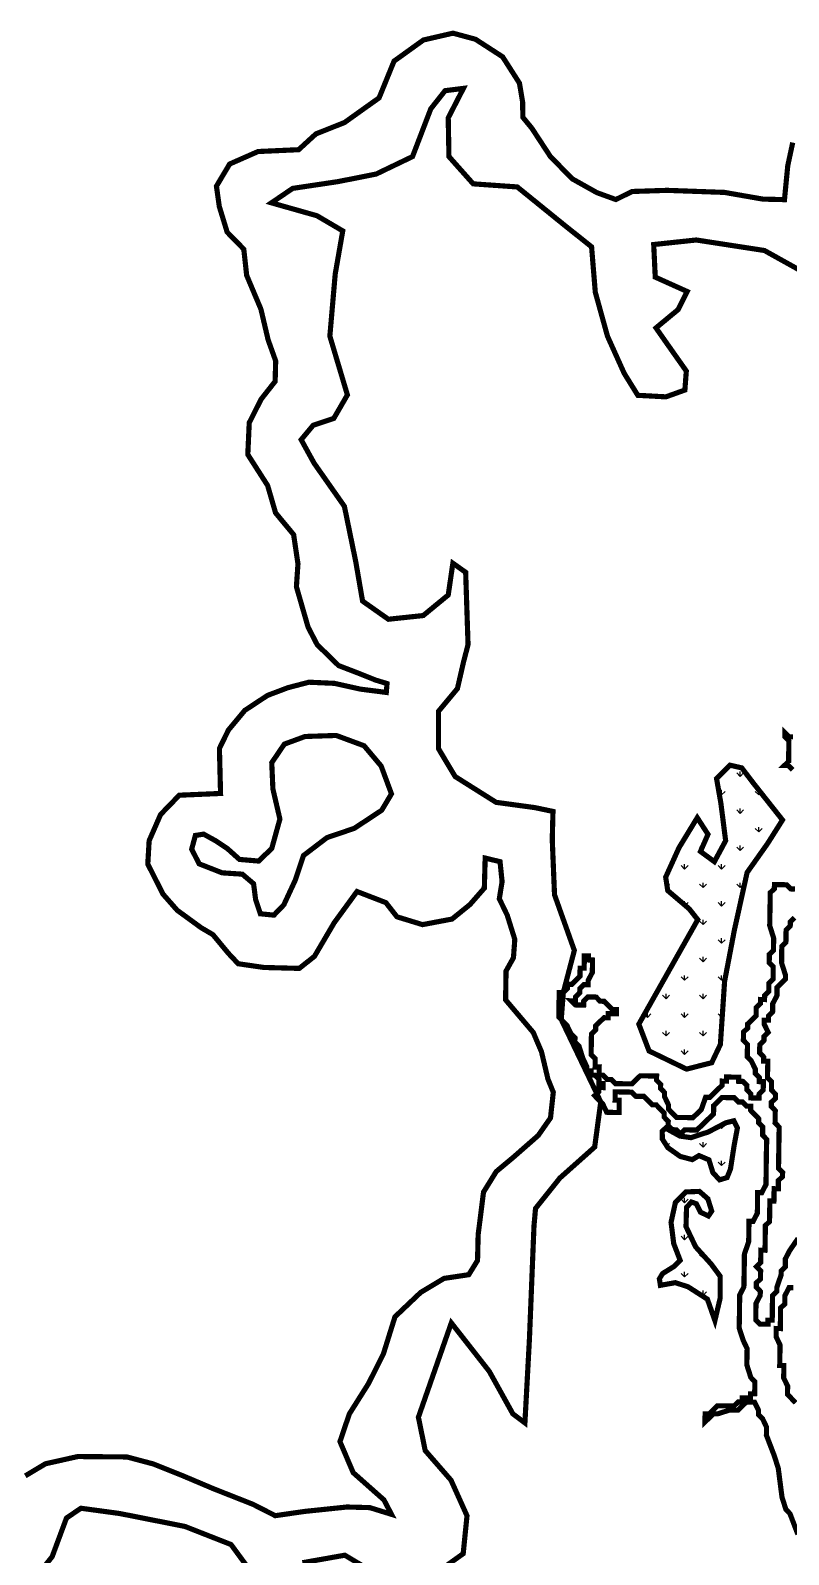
# Model space of a CAD drawing. Header units: metres. Extents: x 8244 to 287678, y 7853 to 2132060.
# Drawn here: x 267409 to 268143, y 2127728 to 2129205 of the extents above; entities that cross this region are included whole.
import ezdxf

# ---------------------------------------------------------------- set-up
doc = ezdxf.new("R2010")
doc.units = ezdxf.units.M
doc.layers.add('MANGROOVE BUFFER ZONE', color=120, linetype='Continuous')

msp = doc.modelspace()

# ---------------------------------------------------------------- hatches: boundary and pattern name
at = {"layer": 'MANGROOVE BUFFER ZONE'}
h = msp.add_hatch(dxfattribs=at)
h.set_pattern_fill('GRASS', color=256)
h.paths.add_polyline_path([(268090.9, 2128333.1), (268103.3, 2128389.2), (268123.1, 2128417.2), (268137.6, 2128440.1), (268109.6, 2128475.5), (268098.1, 2128490.6), (268086.7, 2128493.2), (268073.7, 2128480.2), (268077.9, 2128456.3), (268082.5, 2128420), (268071.6, 2128399.7), (268058.1, 2128409.6), (268065.4, 2128426.2), (268055, 2128442.3), (268037.3, 2128413.2), (268024.4, 2128384.7), (268026.4, 2128371.7), (268047.2, 2128354), (268055.5, 2128343.5), (267998.4, 2128242.3), (268008.3, 2128216.3), (268044.6, 2128198.7), (268069, 2128204.9), (268077.4, 2128222.6), (268081.5, 2128283.8)])
h = msp.add_hatch(dxfattribs=at)
h.set_pattern_fill('GRASS', color=256)
h.paths.add_polyline_path([(268093.9, 2128141.7), (268090.4, 2128148.6), (268082.7, 2128146.7), (268065.7, 2128137.8), (268049, 2128132.3), (268038.3, 2128133.8), (268024.3, 2128141.5), (268021, 2128138.4), (268021.2, 2128130.9), (268026.5, 2128122.6), (268038.5, 2128114.1), (268050.2, 2128111), (268056.7, 2128114.9), (268066.3, 2128110.8), (268070.1, 2128098.5), (268076.6, 2128091.4), (268083.9, 2128093.6), (268087.2, 2128101.9), (268090.8, 2128125.2)])
h = msp.add_hatch(dxfattribs=at)
h.set_pattern_fill('GRASS', color=256)
h.paths.add_polyline_path([(268068.4, 2128009.9), (268053.4, 2128026.5), (268044.1, 2128046.1), (268044.6, 2128064.7), (268049.3, 2128069.9), (268054, 2128068.3), (268058.1, 2128060.1), (268065.8, 2128056.4), (268069, 2128061.1), (268065.3, 2128073), (268057.1, 2128080.2), (268044.1, 2128079.7), (268033.8, 2128069.4), (268029.6, 2128050.2), (268032.2, 2128029.6), (268038.4, 2128013.5), (268032.2, 2128007.3), (268021.4, 2128000.6), (268018.3, 2127995.5), (268019.3, 2127989.2), (268033.8, 2127991.8), (268046.2, 2127987.7), (268064.8, 2127975.8), (268072.1, 2127955.1), (268077.2, 2127976.8), (268077.2, 2127998)])

# ---------------------------------------------------------------- linework, layer by layer
at = {"layer": 'MANGROOVE BUFFER ZONE', "const_width": 5, "flags": 128}
for points in [[(267403.9, 2127804.6), (267423.5, 2127816.3), (267454.8, 2127823.3), (267502.4, 2127822.9), (267528, 2127816.1), (267556.7, 2127804.6), (267586, 2127792.2), (267624.5, 2127777), (267646.1, 2127766), (267674.4, 2127770.1), (267715.6, 2127774.4), (267737.7, 2127773.8), (267758.7, 2127767.3), (267751.4, 2127781.3), (267721.6, 2127807.7), (267708.8, 2127837.8), (267717.9, 2127864.6), (267736.5, 2127894.1), (267750.9, 2127922.8), (267762.1, 2127958.7), (267787.1, 2127982.4), (267809.6, 2127995.9), (267833.6, 2127999.5), (267842.1, 2128013.3), (267842.7, 2128038.3), (267847.9, 2128079.5), (267860.2, 2128099.4), (267876.6, 2128113.1), (267900.9, 2128134.4), (267912.8, 2128151.4), (267915.5, 2128176.3), (267910.3, 2128189.1), (267904.1, 2128215.4), (267896.1, 2128234.2), (267869.3, 2128265.8), (267869.7, 2128293.7), (267876.9, 2128306.6), (267878.2, 2128324.4), (267870.9, 2128347.8), (267863.2, 2128363.8), (267865.9, 2128380.3), (267863.9, 2128399.7), (267849.5, 2128403.2), (267848.7, 2128374.1), (267834.8, 2128358.2), (267817.4, 2128344.1), (267788.8, 2128338.7), (267764, 2128346.3), (267753.3, 2128360), (267725.3, 2128370.8), (267703.2, 2128340.5), (267684.1, 2128308), (267669.4, 2128296.3), (267635, 2128297.2), (267610.2, 2128300.8), (267600.6, 2128311), (267585.7, 2128329), (267574.3, 2128335.7), (267551.1, 2128352.6), (267537.3, 2128368.3), (267522.6, 2128397.4), (267523.9, 2128420), (267535, 2128445.4), (267553.1, 2128464.1), (267593.1, 2128465.8), (267592, 2128509.4), (267600.7, 2128527.2), (267616.6, 2128546.3), (267638.6, 2128560.8), (267658.4, 2128568.3), (267678.7, 2128573.6), (267703.4, 2128572.5), (267728.6, 2128566.9), (267753.7, 2128563.7), (267754.4, 2128572.3), (267743.2, 2128575.7), (267726, 2128582.6), (267707.5, 2128589.7), (267686.7, 2128610), (267677.9, 2128627), (267666.6, 2128666.1), (267668.1, 2128688.3), (267663.9, 2128716.6), (267646.4, 2128737.7), (267638.7, 2128764.2), (267619.5, 2128794.2), (267620.9, 2128825), (267632.4, 2128847.8), (267646, 2128865.1), (267646.5, 2128884.9), (267639.2, 2128905.3), (267632.2, 2128935.1), (267618.4, 2128967.8), (267615.6, 2128993.2), (267599.5, 2129009.7), (267591.9, 2129034.5), (267589.1, 2129054.2), (267601.9, 2129075.7), (267629.4, 2129087.8), (267668.8, 2129089.6), (267685.5, 2129104.9), (267713.2, 2129115.9), (267746.7, 2129139.8), (267761.2, 2129175.4), (267789.7, 2129195.9), (267818.3, 2129202.5), (267840.1, 2129196.6), (267866.4, 2129179.6), (267882.7, 2129154.1), (267885.8, 2129135.6), (267886, 2129121), (267894.7, 2129110.4), (267912.6, 2129083.1), (267933.8, 2129061.4), (267957.7, 2129048), (267976.1, 2129041.3), (267992, 2129049.1), (268025.8, 2129050.2), (268081.4, 2129048.2), (268118.6, 2129041.7), (268139.5, 2129041.2), (268142.7, 2129074.1), (268147.5, 2129096.5)], [(268165, 2128966.9), (268120.1, 2128991.9), (268054, 2129002.1), (268012.8, 2128997.7), (268014.3, 2128966.1), (268045.2, 2128952.2), (268036.4, 2128934.6), (268015, 2128916.9), (268025.3, 2128902.2), (268044.4, 2128875.1), (268043, 2128856.7), (268024.6, 2128850.1), (267997.4, 2128851.6), (267984.2, 2128872.9), (267968, 2128908.9), (267956.2, 2128951.5), (267952.6, 2128995.5), (267927.6, 2129015.4), (267880.6, 2129053.5), (267837.9, 2129056.5), (267814.4, 2129082.9), (267813.7, 2129120.4), (267828.4, 2129149), (267810.7, 2129146.8), (267796.8, 2129129.2), (267779.1, 2129082.9), (267743.9, 2129066), (267707.1, 2129058.7), (267663, 2129052.1), (267642.4, 2129038.1), (267686.5, 2129025.6), (267711.5, 2129010.9), (267704.2, 2128969.1), (267699, 2128908.9), (267716, 2128852), (267702.8, 2128829.2), (267682.9, 2128822.6), (267671.2, 2128808.6), (267683.7, 2128785.9), (267713.1, 2128744), (267724.1, 2128690.4), (267730.7, 2128652.2), (267755.7, 2128634.6), (267789.5, 2128638.2), (267813.7, 2128658.1), (267818.2, 2128688.9), (267830.6, 2128680.1), (267832.9, 2128610), (267828.5, 2128593.1), (267822.6, 2128567.4), (267804.2, 2128545.3), (267804.2, 2128509.3), (267820.4, 2128482.2), (267860.1, 2128457.2), (267897.6, 2128452.1), (267915.2, 2128448.4), (267914.5, 2128421.2), (267916.7, 2128367.6), (267935.9, 2128313.7), (267925.2, 2128273), (267923.2, 2128246.8), (267961.5, 2128166.9), (267955.6, 2128123.2), (267921.8, 2128093.1), (267898.3, 2128063.7), (267896.8, 2128046.8), (267892.4, 2127937.4), (267888, 2127855.9), (267876.3, 2127864.7), (267853.5, 2127905.8), (267816.7, 2127952.8), (267784.8, 2127861.4), (267791.4, 2127829.1), (267816.4, 2127800.4), (267831.9, 2127765.9), (267828.2, 2127729.2), (267797.3, 2127707.1)], [(268147.4, 2128488.8), (268143.4, 2128492.8), (268139.5, 2128492.9), (268143.5, 2128496.8), (268143.5, 2128500.8), (268143.7, 2128508.7), (268143.7, 2128512.7), (268143.8, 2128516.7), (268139.9, 2128520.7), (268139.9, 2128524.7), (268143.8, 2128520.7), (268147.8, 2128520.6)], [(268152.5, 2127747.9), (268144.8, 2127768), (268140.9, 2127772), (268137.1, 2127784), (268133.5, 2127811.9), (268129.7, 2127823.9), (268122, 2127844), (268122.1, 2127851.9), (268118.3, 2127859.9), (268114.3, 2127864), (268114.4, 2127868), (268110.5, 2127876), (268106.5, 2127876), (268102.6, 2127876.1), (268098.5, 2127872.2), (268094.5, 2127868.3), (268090.5, 2127868.3), (268086.5, 2127868.4), (268074.5, 2127864.6), (268070.5, 2127864.6), (268066.5, 2127860.7), (268062.5, 2127856.8), (268062.6, 2127864.7), (268066.6, 2127864.7), (268074.6, 2127872.5), (268078.6, 2127872.5), (268082.6, 2127872.4), (268090.6, 2127872.3), (268094.6, 2127876.2), (268098.6, 2127876.2), (268098.6, 2127880.1), (268102.6, 2127880.1), (268106.6, 2127880), (268106.7, 2127884), (268110.6, 2127884), (268110.7, 2127887.9), (268110.8, 2127895.9), (268106.9, 2127899.9), (268103.1, 2127911.9), (268103.1, 2127915.9), (268103.3, 2127927.9), (268099.5, 2127935.9), (268095.6, 2127947.9), (268095.7, 2127951.9), (268095.8, 2127955.9), (268095.9, 2127963.8), (268095.9, 2127967.8), (268096.1, 2127975.8), (268096.1, 2127979.7), (268100.2, 2127987.7), (268100.3, 2127995.6), (268100.4, 2127999.6), (268100.6, 2128011.5), (268100.6, 2128015.5), (268100.7, 2128019.5), (268104.8, 2128031.4), (268104.9, 2128035.4), (268104.9, 2128039.4), (268105, 2128043.3), (268105.1, 2128047.3), (268105.1, 2128051.3), (268109.1, 2128051.2), (268113.2, 2128059.1), (268113.3, 2128063.1), (268113.3, 2128067.1), (268113.4, 2128075.1), (268113.5, 2128079.1), (268117.5, 2128079), (268121.6, 2128086.9), (268121.6, 2128090.9), (268121.7, 2128094.9), (268121.7, 2128098.8), (268121.8, 2128102.8), (268121.9, 2128110.8), (268122, 2128118.8), (268122.2, 2128126.7), (268122.2, 2128130.7), (268118.3, 2128134.7), (268118.4, 2128142.7), (268114.5, 2128146.7), (268114.5, 2128150.7), (268110.6, 2128154.8), (268106.7, 2128158.8), (268106.8, 2128162.8), (268102.8, 2128162.8), (268098.8, 2128166.9), (268094.9, 2128166.9), (268090.9, 2128171), (268087, 2128171), (268083, 2128171.1), (268079, 2128171.2), (268075, 2128167.2), (268070.9, 2128163.3), (268070.8, 2128155.4), (268066.8, 2128151.4), (268062.7, 2128147.5), (268058.7, 2128143.6), (268054.6, 2128139.7), (268050.7, 2128139.7), (268046.7, 2128139.8), (268042.7, 2128139.8), (268038.7, 2128135.9), (268034.7, 2128139.9), (268030.8, 2128140), (268026.8, 2128144), (268026.9, 2128148), (268023, 2128152.1), (268023, 2128156), (268019.1, 2128160.1), (268015.2, 2128164.1), (268011.2, 2128164.2), (268007.3, 2128168.2), (268003.4, 2128172.3), (267999.4, 2128172.3), (267995.4, 2128172.4), (267991.5, 2128176.4), (267987.5, 2128176.5), (267983.5, 2128176.5), (267979.5, 2128176.6), (267975.6, 2128176.7), (267975.5, 2128172.7), (267975.4, 2128168.7), (267979.4, 2128168.6), (267979.4, 2128164.7), (267979.3, 2128160.7), (267979.2, 2128156.7), (267975.3, 2128156.7), (267971.3, 2128156.8), (267967.3, 2128156.9), (267963.4, 2128164.9), (267959.5, 2128168.9), (267955.6, 2128173), (267959.6, 2128176.9), (267959.7, 2128180.9), (267963.7, 2128180.8), (267963.7, 2128184.8), (267959.7, 2128184.9), (267959.8, 2128188.8), (267955.9, 2128192.9), (267951.9, 2128192.9), (267952, 2128196.9), (267948, 2128197), (267948, 2128201), (267944.2, 2128209), (267940.4, 2128221), (267936.4, 2128225), (267936.5, 2128229), (267932.6, 2128233), (267928.7, 2128241.1), (267924.8, 2128245.1), (267920.9, 2128249.1), (267920.9, 2128253.1), (267921, 2128257.1), (267921, 2128261.1), (267921.1, 2128265.1), (267921.2, 2128269.1), (267921.2, 2128273), (267925.2, 2128273), (267929.2, 2128276.9), (267929.3, 2128280.9), (267933.3, 2128280.8), (267937.3, 2128284.7), (267941.4, 2128288.7), (267941.4, 2128292.6), (267941.5, 2128296.6), (267945.4, 2128296.6), (267945.5, 2128300.6), (267945.6, 2128308.5), (267949.6, 2128308.5), (267949.5, 2128304.5), (267953.5, 2128304.4), (267953.5, 2128300.4), (267953.4, 2128296.5), (267953.4, 2128292.5), (267949.3, 2128284.6), (267949.2, 2128280.6), (267945.2, 2128280.6), (267941.2, 2128276.7), (267941.1, 2128272.7), (267937.1, 2128268.8), (267937, 2128264.8), (267933, 2128264.9), (267937, 2128260.9), (267940.9, 2128260.8), (267944.9, 2128260.7), (267945, 2128264.7), (267949, 2128268.6), (267953, 2128268.6), (267957, 2128268.5), (267960.9, 2128264.5), (267964.9, 2128264.4), (267968.8, 2128260.4), (267972.7, 2128256.3), (267976.7, 2128256.3), (267976.7, 2128252.3), (267972.7, 2128252.4), (267968.7, 2128252.4), (267968.6, 2128248.4), (267964.7, 2128248.5), (267960.6, 2128244.6), (267956.6, 2128240.7), (267956.5, 2128236.7), (267952.5, 2128232.7), (267952.4, 2128228.8), (267952.4, 2128224.8), (267952.3, 2128220.8), (267952.2, 2128216.8), (267952.2, 2128212.8), (267956.1, 2128208.8), (267956.1, 2128204.8), (267956, 2128200.8), (267960, 2128200.8), (267959.9, 2128196.8), (267959.9, 2128192.8), (267963.8, 2128192.8), (267967.8, 2128188.7), (267971.7, 2128188.7), (267975.7, 2128184.6), (267979.6, 2128184.6), (267983.6, 2128184.5), (267987.6, 2128184.4), (267991.6, 2128184.4), (267995.6, 2128188.3), (267999.7, 2128192.2), (268003.7, 2128192.2), (268007.6, 2128192.1), (268011.6, 2128192.1), (268015.6, 2128192), (268015.5, 2128188), (268019.5, 2128184), (268019.4, 2128180), (268023.3, 2128176), (268023.3, 2128172), (268027.1, 2128164), (268027.1, 2128160), (268031, 2128155.9), (268034.9, 2128151.9), (268038.9, 2128151.8), (268042.9, 2128151.8), (268046.9, 2128151.7), (268050.8, 2128151.7), (268054.9, 2128155.6), (268058.9, 2128159.5), (268063.1, 2128171.4), (268067.1, 2128171.3), (268071.1, 2128175.3), (268075.1, 2128179.2), (268079.2, 2128183.1), (268079.2, 2128187.1), (268083.2, 2128187), (268083.3, 2128191), (268087.3, 2128191), (268091.2, 2128190.9), (268095.2, 2128190.8), (268095.2, 2128186.9), (268099.1, 2128186.8), (268103.1, 2128182.8), (268103, 2128178.8), (268106.9, 2128174.7), (268106.9, 2128170.8), (268110.8, 2128170.7), (268114.8, 2128170.6), (268114.9, 2128174.6), (268118.9, 2128178.5), (268119, 2128182.5), (268119, 2128186.5), (268115.1, 2128186.6), (268115.1, 2128190.5), (268111.2, 2128194.6), (268111.3, 2128198.6), (268107.4, 2128206.6), (268103.5, 2128210.6), (268103.5, 2128214.6), (268103.6, 2128218.6), (268103.6, 2128222.6), (268099.7, 2128226.6), (268099.8, 2128234.6), (268103.9, 2128238.5), (268103.9, 2128242.5), (268108, 2128246.4), (268112, 2128250.3), (268112.1, 2128254.3), (268112.1, 2128258.3), (268116.2, 2128262.2), (268116.2, 2128266.2), (268120.2, 2128266.1), (268120.3, 2128270.1), (268124.3, 2128274), (268124.4, 2128278), (268124.4, 2128282), (268128.5, 2128285.9), (268128.5, 2128289.9), (268128.6, 2128293.9), (268128.6, 2128297.9), (268124.7, 2128301.9), (268124.8, 2128305.9), (268124.8, 2128309.9), (268128.9, 2128313.8), (268128.9, 2128317.8), (268129, 2128321.8), (268129, 2128325.7), (268125.2, 2128337.8), (268125.3, 2128341.7), (268125.4, 2128349.7), (268125.5, 2128353.7), (268125.6, 2128361.6), (268125.6, 2128365.6), (268125.7, 2128369.6), (268129.7, 2128373.5), (268129.8, 2128377.5), (268133.8, 2128377.5), (268137.8, 2128377.4), (268141.7, 2128377.3), (268145.7, 2128373.3), (268149.6, 2128373.2)], [(268149.2, 2128345.4), (268145.2, 2128341.4), (268145.1, 2128337.5), (268141.1, 2128333.5), (268141, 2128329.6), (268140.9, 2128321.6), (268136.9, 2128317.7), (268136.8, 2128309.7), (268136.7, 2128301.7), (268140.5, 2128289.7), (268140.4, 2128285.8), (268136.4, 2128281.8), (268132.3, 2128277.9), (268132.3, 2128273.9), (268132.2, 2128269.9), (268128.1, 2128262), (268128.1, 2128258.1), (268128, 2128254.1), (268124, 2128250.2), (268123.9, 2128246.2), (268119.9, 2128246.2), (268119.9, 2128242.2), (268123.7, 2128234.2), (268119.7, 2128230.3), (268119.6, 2128226.3), (268115.6, 2128222.4), (268115.5, 2128218.4), (268115.5, 2128214.4), (268119.4, 2128210.4), (268119.3, 2128206.4), (268123.3, 2128206.4), (268123.3, 2128202.4), (268123.2, 2128198.4), (268123.1, 2128194.4), (268123.1, 2128190.4), (268127, 2128186.4), (268126.9, 2128178.4), (268130.8, 2128174.4), (268130.8, 2128170.4), (268126.7, 2128166.5), (268126.7, 2128162.5), (268130.6, 2128158.5), (268130.5, 2128154.5), (268130.5, 2128150.5), (268130.4, 2128146.5), (268134.3, 2128142.5), (268134.3, 2128138.5), (268134.2, 2128134.5), (268134.2, 2128130.5), (268134, 2128122.6), (268134, 2128118.6), (268133.9, 2128114.6), (268133.9, 2128110.6), (268133.8, 2128106.6), (268133.7, 2128102.7), (268137.7, 2128098.6), (268137.6, 2128094.6), (268133.6, 2128090.7), (268133.5, 2128086.7), (268133.5, 2128082.7), (268129.5, 2128082.8), (268129.4, 2128078.8), (268129.4, 2128074.8), (268129.3, 2128070.9), (268125.3, 2128070.9), (268125.3, 2128066.9), (268125.1, 2128059), (268125.1, 2128055), (268125, 2128051), (268121, 2128047.1), (268120.9, 2128043.1), (268120.9, 2128039.1), (268120.8, 2128035.1), (268120.8, 2128031.2), (268120.7, 2128027.2), (268120.6, 2128023.2), (268116.7, 2128023.3), (268116.6, 2128019.3), (268116.5, 2128015.3), (268116.5, 2128011.3), (268112.4, 2128007.4), (268116.4, 2128003.3), (268116.3, 2127999.4), (268116.3, 2127995.4), (268112.2, 2127991.5), (268112.2, 2127987.5), (268116.1, 2127983.4), (268116, 2127979.5), (268111.9, 2127971.6), (268111.8, 2127963.6), (268111.7, 2127959.6), (268111.7, 2127955.6), (268115.6, 2127951.6), (268119.6, 2127951.5), (268123.6, 2127951.5), (268123.6, 2127955.4), (268127.6, 2127955.4), (268127.7, 2127959.4), (268127.7, 2127963.4), (268127.8, 2127971.3), (268127.9, 2127975.3), (268128, 2127979.3), (268132, 2127983.2), (268132.1, 2127987.2), (268136.2, 2127999.1), (268136.3, 2128003.1), (268140.3, 2128007), (268140.4, 2128014.9), (268144.5, 2128022.8), (268152.7, 2128034.7)], [(268148, 2127987), (268144, 2127987), (268139.9, 2127979.1), (268139.8, 2127971.1), (268135.7, 2127967.2), (268135.7, 2127963.2), (268135.6, 2127959.3), (268135.6, 2127955.3), (268135.5, 2127951.3), (268135.5, 2127947.3), (268131.5, 2127947.4), (268131.4, 2127943.4), (268131.4, 2127939.4), (268135.2, 2127931.4), (268135.2, 2127927.4), (268135, 2127919.4), (268135, 2127915.5), (268134.9, 2127911.5), (268138.9, 2127911.4), (268138.9, 2127907.4), (268138.8, 2127903.5), (268138.7, 2127899.5), (268142.6, 2127891.5), (268142.5, 2127887.5), (268142.5, 2127883.5), (268150.3, 2127875.4)], [(267617.3, 2127718.9), (267603.3, 2127738), (267558.5, 2127755.6), (267495.3, 2127768.1), (267457.8, 2127773.2), (267443.8, 2127763.7), (267429.9, 2127726.2), (267415.2, 2127707.9)], [(267735.6, 2127714.5), (267713.5, 2127727.7), (267672.4, 2127720.4)]]:
    msp.add_lwpolyline(points, dxfattribs=at)
for points in [[(267611.4, 2128401.9), (267630, 2128400.3), (267642.7, 2128412.5), (267650.6, 2128441), (267643.8, 2128470.2), (267642.7, 2128495.6), (267654.9, 2128513.6), (267675, 2128521), (267705.2, 2128522), (267732.2, 2128512), (267748.7, 2128492.4), (267758.7, 2128465.4), (267749.2, 2128449.5), (267722.7, 2128432), (267696.2, 2128423), (267673.4, 2128405.6), (267665.5, 2128381.8), (267654.4, 2128357.9), (267644.8, 2128347.9), (267631.7, 2128349.2), (267627.1, 2128362.8), (267625.1, 2128378.3), (267614.2, 2128387.6), (267594.6, 2128388.9), (267572.4, 2128397.6), (267565.1, 2128411.8), (267568.7, 2128425.1), (267576.7, 2128426.4), (267588.6, 2128419.8), (267599.6, 2128412.5)], [(268055.5, 2128343.5), (267998.4, 2128242.3), (268008.3, 2128216.3), (268044.6, 2128198.7), (268069, 2128204.9), (268077.4, 2128222.6), (268081.5, 2128283.8), (268090.9, 2128333.1), (268103.3, 2128389.2), (268123.1, 2128417.2), (268137.6, 2128440.1), (268109.6, 2128475.5), (268098.1, 2128490.6), (268086.7, 2128493.2), (268073.7, 2128480.2), (268077.9, 2128456.3), (268082.5, 2128420), (268071.6, 2128399.7), (268058.1, 2128409.6), (268065.4, 2128426.2), (268055, 2128442.3), (268037.3, 2128413.2), (268024.4, 2128384.7), (268026.4, 2128371.7), (268047.2, 2128354)], [(268024.3, 2128141.5), (268038.3, 2128133.8), (268049, 2128132.3), (268065.7, 2128137.8), (268082.7, 2128146.7), (268090.4, 2128148.6), (268093.9, 2128141.7), (268090.8, 2128125.2), (268087.2, 2128101.9), (268083.9, 2128093.6), (268076.6, 2128091.4), (268070.1, 2128098.5), (268066.3, 2128110.8), (268056.7, 2128114.9), (268050.2, 2128111), (268038.5, 2128114.1), (268026.5, 2128122.6), (268021.2, 2128130.9), (268021, 2128138.4)], [(268019.3, 2127989.2), (268033.8, 2127991.8), (268046.2, 2127987.7), (268064.8, 2127975.8), (268072.1, 2127955.1), (268077.2, 2127976.8), (268077.2, 2127998), (268068.4, 2128009.9), (268053.4, 2128026.5), (268044.1, 2128046.1), (268044.6, 2128064.7), (268049.3, 2128069.9), (268054, 2128068.3), (268058.1, 2128060.1), (268065.8, 2128056.4), (268069, 2128061.1), (268065.3, 2128073), (268057.1, 2128080.2), (268044.1, 2128079.7), (268033.8, 2128069.4), (268029.6, 2128050.2), (268032.2, 2128029.6), (268038.4, 2128013.5), (268032.2, 2128007.3), (268021.4, 2128000.6), (268018.3, 2127995.5)]]:
    msp.add_lwpolyline(points, close=True, dxfattribs=at)

doc.saveas('drawing.dxf')
